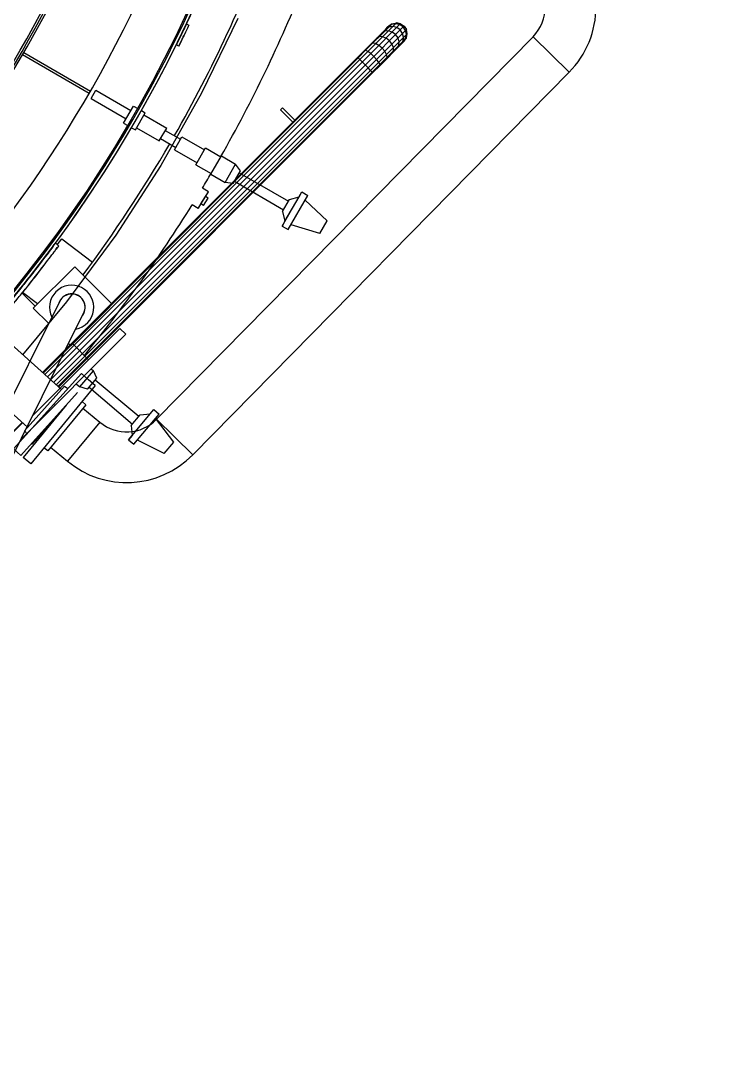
# Model space of a CAD drawing. Header units: metres. Extents: x 0 to 63075, y 0 to 44550.
# Drawn here: x 58722.5 to 58956.2, y 38477.8 to 38827.2 of the extents above; entities that cross this region are included whole.
import ezdxf

# ---------------------------------------------------------------- set-up
doc = ezdxf.new("R2010")
doc.units = ezdxf.units.M
doc.header["$LTSCALE"] = 75
for name, color, linetype in [('GSB', 7, 'Continuous'), ('ML6', 1, 'Continuous'), ('SDM', 7, 'Continuous'), ('SL1', 8, 'Continuous')]:
    doc.layers.add(name, color=color, linetype=linetype)
doc.styles.add('ROMANS', font='ROMANS.SHX')
doc.dimstyles.new('75___1-75', dxfattribs={"dimscale": 75, "dimtxt": 2.5, "dimasz": 2, "dimexe": 1.5, "dimexo": 1, "dimgap": 0.5, "dimtad": 1, "dimdec": 0, "dimzin": 12, "dimtxsty": 'ROMANS', "dimcen": 0, "dimclrd": 256, "dimclre": 256, "dimclrt": 3, "dimazin": 3, "dimtfac": 1, "dimtdec": 0, "dimtmove": 0, "dimatfit": 0, "dimfxl": 1, "dimlwd": -1, "dimlwe": -1, "dimarcsym": 0})

# ---------------------------------------------------------------- blocks, each defined once
blk = doc.blocks.new('A$C6bae614f')
at = {"layer": 'SL1'}
for p, q in [((405580.7, 33367.9), (405586.5, 33365.2)), ((405697, 33380.3), (405615.1, 33212)), ((405990.2, 33306), (406052.6, 33368.4)), ((405996.6, 33301.2), (406061.8, 33366.4)), ((406043.4, 33366.6), (406035.6, 33361.5)), ((406045.3, 33368.6), (406037.4, 33363.3)), ((406037.7, 33360.9), (406043.4, 33366.6)), ((406043.4, 33366.6), (406045.3, 33368.6)), ((406052.6, 33368.4), (406043.4, 33366.6)), ((406045.3, 33368.6), (406054.7, 33370.4)), ((406054.7, 33370.4), (406052.6, 33368.4)), ((406061.8, 33366.4), (406052.6, 33368.4)), ((406064, 33368.6), (406054.7, 33370.4)), ((406061.8, 33366.4), (406064, 33368.6)), ((406069.7, 33361.1), (406061.8, 33366.4)), ((406064, 33368.6), (406071.9, 33363.3)), ((405982.4, 33308.3), (406030.4, 33356.3)), ((405985.2, 33308.5), (406037.7, 33360.9)), ((406003.5, 33294.9), (406052.7, 33344.1)), ((406014.6, 33281.6), (406077, 33344)), ((406028.5, 33351.7), (406022, 33347.9)), ((406036.6, 33352.3), (406028.5, 33351.7)), ((406030.4, 33356.3), (406035.6, 33361.5)), ((406037.7, 33360.9), (406030.4, 33356.3)), ((406035.6, 33361.5), (406037.4, 33363.3)), ((406045.1, 33349.7), (406036.6, 33352.3)), ((406046.5, 33362.2), (406037.7, 33360.9)), ((406052.7, 33344.1), (406045.1, 33349.7)), ((406055.4, 33360), (406046.5, 33362.2)), ((406052.7, 33344.1), (406069.7, 33361.1)), ((406058.3, 33336.5), (406052.7, 33344.1)), ((406063.2, 33354.6), (406055.4, 33360)), ((406068.6, 33346.8), (406058.3, 33336.5)), ((406068.6, 33346.8), (406063.2, 33354.6)), ((406075, 33353.2), (406068.6, 33346.8)), ((406070.9, 33337.8), (406068.6, 33346.8)), ((406075, 33353.2), (406069.7, 33361.1)), ((406071.9, 33363.3), (406077.2, 33355.4)), ((406077.2, 33355.4), (406075, 33353.2)), ((406077, 33344), (406075, 33353.2)), ((406075.3, 33334.8), (406077, 33344)), ((406077, 33344), (406079.1, 33346)), ((406079.1, 33346), (406077.2, 33355.4)), ((406077.2, 33336.7), (406079.1, 33346)), ((406362.8, 33339.2), (405513.6, 32476.3)), ((405563.6, 33317.9), (405557.8, 33320.7)), ((406001.6, 33324.8), (405997.4, 33323.3)), ((406007.7, 33323.5), (406001.6, 33324.8)), ((406015, 33319.5), (406007.7, 33323.5)), ((406010.8, 33336.7), (406008, 33331.2)), ((406058.3, 33336.5), (406009.8, 33288)), ((406010.8, 33336.7), (406016.2, 33339.5)), ((406022.1, 33313.5), (406015, 33319.5)), ((406023.5, 33339.2), (406016.2, 33339.5)), ((406016.9, 33273.8), (406064.9, 33321.8)), ((406017.1, 33276.6), (406069.6, 33329)), ((406031.4, 33336), (406023.5, 33339.2)), ((406038.8, 33330.2), (406031.4, 33336)), ((406044.6, 33322.8), (406038.8, 33330.2)), ((406047.9, 33314.8), (406044.6, 33322.8)), ((406056.5, 33313.4), (406060.3, 33319.8)), ((406061, 33327.9), (406058.3, 33336.5)), ((406060.3, 33319.8), (406061, 33327.9)), ((406064.9, 33321.8), (406069.6, 33329)), ((406064.9, 33321.8), (406070.2, 33327)), ((406069.6, 33329), (406070.9, 33337.8)), ((406069.6, 33329), (406075.3, 33334.8)), ((406070.2, 33327), (406075.3, 33334.8)), ((406070.2, 33327), (406071.9, 33328.8)), ((406071.9, 33328.8), (406077.2, 33336.7)), ((406075.3, 33334.8), (406077.2, 33336.7)), ((406362.8, 33339.2), (406444.3, 33259)), ((406362.8, 33339.2), (406444.3, 33259)), ((406444.3, 33259), (406362.8, 33339.2)), ((406362.8, 33339.2), (406362.8, 33339.2)), ((406362.8, 33339.2), (406362.8, 33339.2)), ((405361.3, 33211.2), (405211, 33298)), ((405214.2, 33303.5), (405364.5, 33216.7)), ((405982.4, 33308.3), (405966.7, 33292.6)), ((405985.2, 33308.5), (405968, 33291.3)), ((405990.2, 33306), (405971.8, 33287.5)), ((405996.6, 33301.2), (405977.4, 33281.9)), ((405985.2, 33308.5), (405982.4, 33308.3)), ((405990.2, 33306), (405985.2, 33308.5)), ((405996.6, 33301.2), (405990.2, 33306)), ((406003.5, 33294.9), (405996.6, 33301.2)), ((406028.2, 33306.3), (406022.1, 33313.5)), ((406032.1, 33299.1), (406028.2, 33306.3)), ((406033.4, 33292.9), (406032.1, 33299.1)), ((406045.3, 33302.2), (406048.1, 33307.6)), ((406048.1, 33307.6), (406047.9, 33314.8)), ((405255.9, 32581.8), (405966.7, 33292.6)), ((405257.3, 32580.6), (405968, 33291.3)), ((405261.2, 32577.1), (405971.8, 33287.5)), ((405267.1, 32571.8), (405977.4, 33281.9)), ((405274.1, 32565.5), (405984, 33275.3)), ((405968, 33291.3), (405966.7, 33292.6)), ((405971.8, 33287.5), (405968, 33291.3)), ((405990.6, 33268.7), (405971.8, 33287.5)), ((406003.5, 33294.9), (405984, 33275.3)), ((406009.8, 33288), (405990.6, 33268.7)), ((406014.6, 33281.6), (405996.2, 33263.1)), ((406017.1, 33276.6), (405999.9, 33259.4)), ((406001.2, 33258.1), (406016.9, 33273.8)), ((406009.8, 33288), (406003.5, 33294.9)), ((406014.6, 33281.6), (406009.8, 33288)), ((406017.1, 33276.6), (406014.6, 33281.6)), ((406016.9, 33273.8), (406017.1, 33276.6)), ((406031.9, 33288.8), (406033.4, 33292.9)), ((405281, 32559.2), (405990.6, 33268.7)), ((405286.9, 32553.9), (405996.2, 33263.1)), ((405290.9, 32550.4), (405999.9, 33259.4)), ((406001.2, 33258.1), (405292.2, 32549.1)), ((406444.3, 33259), (405595.1, 32396.1)), ((405996.2, 33263.1), (405990.6, 33268.7)), ((405999.9, 33259.4), (405996.2, 33263.1)), ((406001.2, 33258.1), (405999.9, 33259.4)), ((406444.3, 33259), (406444.3, 33259)), ((406444.3, 33259), (406444.3, 33259)), ((405365.9, 33199.9), (405376.6, 33218.4)), ((405376.6, 33218.4), (405455.7, 33172.7)), ((405615.1, 33212), (405523.1, 33049)), ((405365.9, 33199.9), (405445, 33154.2)), ((405439.2, 33144.2), (405461.5, 33182.7)), ((405461.5, 33182.7), (405470.9, 33177.3)), ((405465.6, 33129), (405487.9, 33167.5)), ((405479.2, 33172.5), (405487.9, 33167.5)), ((405485.1, 33162.7), (405536.3, 33133.1)), ((405797.6, 33178.8), (405793.1, 33174.3)), ((405793.1, 33174.3), (405820.8, 33146.7)), ((405825.3, 33151.2), (405797.6, 33178.8)), ((405439.2, 33144.2), (405448.7, 33138.7)), ((405456.9, 33134), (405465.6, 33129)), ((405468.4, 33133.8), (405519.6, 33104.2)), ((405519.6, 33104.2), (405536.3, 33133.1)), ((405533.2, 33127.9), (405567.6, 33108.1)), ((405553.9, 33084.4), (405570.6, 33113.3)), ((405570.6, 33113.3), (405621.4, 33084)), ((405522.6, 33109.5), (405557, 33089.6)), ((405602, 33050.5), (405624.1, 33088.6)), ((405624.1, 33088.6), (405658.7, 33068.6)), ((405553.9, 33084.4), (405604.7, 33055.1)), ((405635.7, 33028.9), (405659.6, 33070.2)), ((405659.6, 33070.2), (405691.9, 33051.6)), ((405523.1, 33049), (405421.4, 32891.8)), ((405602, 33050.5), (405636.7, 33030.5)), ((405668, 33010.2), (405691.9, 33051.6)), ((405702.5, 33036.7), (405691.9, 33051.6)), ((405635.7, 33028.9), (405668, 33010.2)), ((405686.2, 33008.5), (405702.5, 33036.7)), ((405699.7, 33031.9), (405811.1, 32968.5)), ((405630.3, 32989), (405616.8, 32997.6)), ((405686.2, 33008.5), (405668, 33010.2)), ((405689, 33013.4), (405799.5, 32948.5)), ((405607, 32952), (405630.3, 32989)), ((405613.6, 32962.4), (405623.7, 32978.5)), ((405619.5, 32958.8), (405629.6, 32974.8)), ((405623.7, 32978.5), (405630.3, 32989)), ((405629.6, 32974.8), (405623.7, 32978.5)), ((405796.9, 32912.1), (405841.3, 32989)), ((405797.5, 32945.1), (405813.1, 32972)), ((405803.2, 32923.1), (405835, 32978.1)), ((405810.6, 32904.1), (405855, 32981.1)), ((405813.1, 32972), (405835, 32978.1)), ((405835, 32978.1), (405841.3, 32989)), ((405841.3, 32989), (405855, 32981.1)), ((405898.3, 32924.2), (405848.9, 32970.4)), ((405607, 32952), (405593.9, 32960.2)), ((405613.6, 32962.4), (405607, 32952)), ((405619.5, 32958.8), (405613.6, 32962.4)), ((405797.5, 32945.1), (405803.2, 32923.1)), ((405881.5, 32895.1), (405898.3, 32924.2)), ((405803.2, 32923.1), (405796.9, 32912.1)), ((405796.9, 32912.1), (405810.6, 32904.1)), ((405881.5, 32895.1), (405816.8, 32914.9)), ((405289.5, 32870.1), (405299.7, 32883.4)), ((405299.7, 32883.4), (405368.7, 32830.5)), ((405421.4, 32891.8), (405310.5, 32741)), ((405285.5, 32874.1), (405292.3, 32867.3)), ((405328.8, 32820.5), (405235.4, 32727.2)), ((405413.6, 32735.7), (405328.8, 32820.5)), ((405239.5, 32731.3), (405210.1, 32760.8)), ((405244.7, 32736.5), (405211.2, 32762.2)), ((405108.3, 32367.1), (405294.9, 32742.3)), ((405310.5, 32741), (405211.3, 32622)), ((405162.3, 32340.2), (405348.9, 32715.4)), ((405270.2, 32692.5), (405235.4, 32727.2)), ((405320.3, 32642.3), (405403, 32725.1)), ((405403, 32725.1), (405413.6, 32735.7)), ((405122.3, 32702.1), (405298.7, 32543.3)), ((405207.6, 32431.4), (405444.3, 32668)), ((405234.3, 32485), (405430.8, 32681.5)), ((405430.8, 32681.5), (405444.3, 32668)), ((405320.3, 32642.3), (405315.1, 32647.5)), ((405360.1, 32610.7), (405324.4, 32646.4)), ((405045.9, 32617.2), (405222.3, 32458.4)), ((405190.9, 32409.6), (405343.9, 32579.5)), ((405340.2, 32549.4), (405370.9, 32585.9)), ((405359.9, 32565.1), (405343.9, 32579.5)), ((405366.2, 32589.9), (405370.9, 32585.9)), ((405378.7, 32569.5), (405370.9, 32585.9)), ((405375.3, 32552.4), (405229.6, 32376.3)), ((405332.3, 32556), (405340.2, 32549.4)), ((405357.8, 32544.4), (405378.7, 32569.5)), ((405375.3, 32552.4), (405359.9, 32565.1)), ((405375.1, 32565.1), (405473.8, 32483.4)), ((405335.4, 32536.7), (405207.5, 32394.7)), ((405305.6, 32550.9), (405215.4, 32450.7)), ((405305.6, 32550.9), (405313.3, 32545.5)), ((405357.8, 32544.4), (405340.2, 32549.4)), ((405361.4, 32548.8), (405459, 32465.7)), ((405309.7, 32508.1), (405212.3, 32390.5)), ((405353.9, 32509.3), (405267.9, 32405.4)), ((405283.5, 32507.1), (405283.4, 32507.1)), ((405283.5, 32507.1), (405285, 32508.7)), ((405353.9, 32509.3), (405345.4, 32516.3)), ((405347.3, 32501.4), (405385.5, 32469.7)), ((405450.1, 32430.3), (405507.2, 32498.4)), ((405456.4, 32462.7), (405476.4, 32486.5)), ((405458.2, 32440), (405499, 32488.7)), ((405462.2, 32420.1), (405519.3, 32488.2)), ((405476.4, 32486.5), (405499, 32488.7)), ((405499, 32488.7), (405507.2, 32498.4)), ((405507.2, 32498.4), (405519.3, 32488.2)), ((405209.9, 32469.5), (404167.5, 31427.1)), ((404177.2, 31434.1), (405211.3, 32468.2)), ((405232.6, 32420.1), (405285.2, 32478.6)), ((405385.5, 32469.7), (405312.6, 32381.7)), ((405456.4, 32462.7), (405458.2, 32440)), ((405552.1, 32424.6), (405511.4, 32478.7)), ((405513.6, 32476.3), (405554.3, 32436.2)), ((405595.1, 32396.1), (405513.6, 32476.3)), ((405215.4, 32450.7), (405221.5, 32443.6)), ((405458.2, 32440), (405450.1, 32430.3)), ((405232.6, 32420.1), (405231.4, 32421.2)), ((405267.9, 32405.4), (405259.4, 32412.3)), ((405274.4, 32413.3), (405312.6, 32381.7)), ((405450.1, 32430.3), (405462.2, 32420.1)), ((405530.5, 32398.9), (405470.1, 32429.6)), ((405530.5, 32398.9), (405552.1, 32424.6)), ((405207.5, 32394.7), (405190.9, 32409.6)), ((405229.6, 32376.3), (405212.3, 32390.5))]:
    blk.add_line(p, q, dxfattribs=at)
for centre, radius, start, end in [((402870.1, 34653.3), 3000, 163.8139, 17.1637), ((402870.1, 34653.3), 2990.5, 163.7611, 17.2199), ((402870.1, 34653.3), 2705, 319.2087, 13.7207), ((402870.1, 34653.3), 2695.2, 319.2131, 359.9475), ((402870.1, 34653.3), 2700, 319.211, 359.9476), ((402870.1, 34653.3), 3000, 319.9083, 349.4572), ((402870.1, 34653.3), 2993.5, 319.9125, 344.4688), ((402870.1, 34653.3), 2878.5, 319.1358, 342.789), ((402870.1, 34653.3), 3092.8, 330.1952, 339.801), ((402870.1, 34653.3), 3207.1, 330.3916, 338.1351), ((406293.4, 33407.5), 97.4, 315.47, 359.9644), ((406293.4, 33407.5), 211.7, 315.4636, 359.9769), ((402870.1, 34653.3), 3006.4, 333.628, 334.633), ((402870.1, 34653.3), 3092.8, 323.228, 329.801), ((402870.1, 34653.3), 3207.1, 328.918, 329.6047), ((402870.1, 34653.3), 3207.1, 320.6616, 328.1351), ((402974.5, 34568.9), 2865.7, 321.0552, 321.6437), ((405321.9, 32728.8), 50, 280.6498, 206.4509), ((405321.9, 32728.8), 30.5, 324.9872, 162.1134), ((405321.9, 32728.8), 30.2, 333.5503, 153.5503), ((402870.1, 34653.3), 3092.8, 322.2064, 322.2167), ((405446, 32542.8), 94.8, 230.387, 315.4713), ((405446, 32542.8), 209.1, 230.387, 315.4677)]:
    blk.add_arc(centre, radius, start, end, dxfattribs=at)
for points, knots in [([(405580.8, 33367.9), (405578.7, 33363.6), (405576.6, 33359.3), (405574.6, 33355), (405572.8, 33351.4), (405571.1, 33347.8), (405569.4, 33344.2), (405565.6, 33336.5), (405561.7, 33328.4), (405557.7, 33320.5)], [0, 0, 0, 0, 0.270265, 0.270265, 0.270265, 0.498349, 0.498349, 0.498349, 1, 1, 1, 1]), ([(405557.8, 33320.6), (405559.9, 33324.9), (405562.1, 33329.2), (405564.2, 33333.5), (405565.9, 33337.1), (405567.7, 33340.7), (405569.4, 33344.2), (405573.2, 33352), (405577, 33360.1), (405580.8, 33368.1)], [0, 0, 0, 0, 0.270258, 0.270258, 0.270258, 0.498365, 0.498365, 0.498365, 1, 1, 1, 1]), ([(405586.5, 33365.2), (405584.4, 33360.9), (405582.4, 33356.5), (405580.3, 33352.2), (405578.6, 33348.6), (405576.8, 33345), (405575.1, 33341.5), (405571.4, 33333.7), (405567.4, 33325.7), (405563.5, 33317.7)], [0, 0, 0, 0, 0.270269, 0.270269, 0.270269, 0.498349, 0.498349, 0.498349, 1, 1, 1, 1]), ([(405563.6, 33317.9), (405565.7, 33322.2), (405567.8, 33326.5), (405569.9, 33330.8), (405571.7, 33334.4), (405573.4, 33338), (405575.1, 33341.5), (405578.9, 33349.3), (405582.8, 33357.3), (405586.6, 33365.3)], [0, 0, 0, 0, 0.270258, 0.270258, 0.270258, 0.498365, 0.498365, 0.498365, 1, 1, 1, 1]), ([(404655.9, 32230.9), (404655.4, 32230.6), (404665.1, 32237.6), (404683.6, 32251.6), (404692.9, 32258.6), (404704.4, 32267.4), (404717.5, 32277.6), (404730.7, 32287.8), (404745.5, 32299.5), (404761.1, 32312.1), (404788.3, 32334), (404821.6, 32361.8), (404857.3, 32393.1), (404877.6, 32411.1), (404898.8, 32430.2), (404920, 32449.9), (404941.2, 32469.7), (404962.4, 32490), (404982.7, 32510), (404987.8, 32515), (404992.8, 32520), (404997.9, 32525), (405028.1, 32555.2), (405059, 32587.4), (405088, 32619.1), (405112.2, 32645.5), (405135.3, 32671.6), (405156, 32695.9), (405172.7, 32715.3), (405187.9, 32733.6), (405201.3, 32750), (405204.6, 32754.1), (405207.9, 32758.1), (405211.1, 32762), (405230.2, 32785.7), (405246.9, 32807.2), (405259.9, 32824.2), (405270.7, 32838.3), (405279, 32849.4), (405284.4, 32856.6), (405288.7, 32862.4), (405291.2, 32865.8), (405292.1, 32867), (405292.3, 32867.3), (405292.4, 32867.4), (405292.4, 32867.4), (405292.4, 32867.5), (405290.7, 32865.1), (405287, 32860.1)], [-2716.5247, -2716.5247, -2716.5247, -2716.5247, -2546.740445, -2546.740445, -2546.740445, -2461.848318, -2461.848318, -2461.848318, -2376.95619, -2376.95619, -2376.95619, -2228.397524, -2228.397524, -2228.397524, -2143.506858, -2143.506858, -2143.506858, -2058.616192, -2058.616192, -2058.616192, -2037.393525, -2037.393525, -2037.393525, -1910.057526, -1910.057526, -1910.057526, -1803.944193, -1803.944193, -1803.944193, -1719.053527, -1719.053527, -1719.053527, -1697.83086, -1697.83086, -1697.83086, -1570.492669, -1570.492669, -1570.492669, -1464.37751, -1464.37751, -1464.37751, -1379.485382, -1379.485382, -1379.485382, -1358.26235, -1358.26235, -1358.26235, -1270.538437, -1270.538437, -1270.538437, -1270.538437]), ([(405285.5, 32874.1), (405285.6, 32874.2), (405285.6, 32874.2), (405285.6, 32874.2), (405285.6, 32874.3), (405281.9, 32869.2), (405274.1, 32858.6), (405267.5, 32849.9), (405258.1, 32837.4), (405246.3, 32822), (405236.8, 32809.7), (405225.8, 32795.6), (405213.8, 32780.6), (405210.8, 32776.8), (405207.7, 32773), (405204.6, 32769.1), (405185.6, 32745.5), (405162.6, 32717.8), (405136.6, 32687.9), (405115, 32662.9), (405091.3, 32636.4), (405066.6, 32609.9), (405046.9, 32588.7), (405026.5, 32567.5), (405006.5, 32547.2), (405001.5, 32542.1), (404996.6, 32537.1), (404991.5, 32532.1), (404961.3, 32501.8), (404929.1, 32471), (404897.4, 32441.9), (404871, 32417.7), (404844.9, 32394.7), (404820.6, 32374), (404801.2, 32357.3), (404782.9, 32342.1), (404766.5, 32328.7), (404762.4, 32325.4), (404758.5, 32322.2), (404754.6, 32319.1)], [-1368.181006, -1368.181006, -1368.181006, -1368.181006, -1358.276397, -1358.276397, -1358.276397, -1230.936874, -1230.936874, -1230.936874, -1124.820606, -1124.820606, -1124.820606, -1039.927591, -1039.927591, -1039.927591, -1018.704337, -1018.704337, -1018.704337, -891.367035, -891.367035, -891.367035, -785.252617, -785.252617, -785.252617, -700.361082, -700.361082, -700.361082, -679.138198, -679.138198, -679.138198, -551.800896, -551.800896, -551.800896, -445.686478, -445.686478, -445.686478, -360.794943, -360.794943, -360.794943, -339.882422, -339.882422, -339.882422, -339.882422]), ([(404754.6, 32319.1), (404781.8, 32341), (404815, 32368.6), (404850.5, 32399.9), (404870.9, 32417.8), (404892.1, 32436.9), (404913.3, 32456.6), (404934.5, 32476.4), (404955.7, 32496.7), (404976, 32516.7), (404981.1, 32521.7), (404986.1, 32526.7), (404991.2, 32531.7), (405021.4, 32561.9), (405052.2, 32594.1), (405081.3, 32625.8), (405105.5, 32652.3), (405128.5, 32678.4), (405149.3, 32702.6), (405165.9, 32722), (405181.1, 32740.3), (405194.5, 32756.8), (405197.9, 32760.9), (405201.1, 32764.9), (405204.3, 32768.8), (405223.4, 32792.4), (405240.1, 32814), (405253.1, 32831), (405264, 32845.1), (405272.2, 32856.1), (405277.6, 32863.4), (405281.9, 32869.2), (405284.4, 32872.6), (405285.3, 32873.8), (405285.5, 32874.1), (405285.6, 32874.2), (405285.6, 32874.2), (405285.6, 32874.2), (405285.6, 32874.2), (405285.5, 32874.1)], [340.120674, 340.120674, 340.120674, 340.120674, 488.132245, 488.132245, 488.132245, 573.02378, 573.02378, 573.02378, 657.915315, 657.915315, 657.915315, 679.138198, 679.138198, 679.138198, 806.4755, 806.4755, 806.4755, 912.589919, 912.589919, 912.589919, 997.481453, 997.481453, 997.481453, 1018.704337, 1018.704337, 1018.704337, 1146.043859, 1146.043859, 1146.043859, 1252.160128, 1252.160128, 1252.160128, 1337.053143, 1337.053143, 1337.053143, 1358.276397, 1358.276397, 1358.276397, 1368.632765, 1368.632765, 1368.632765, 1368.632765]), ([(405210.1, 32760.8), (405229.6, 32784.9), (405246.7, 32806.9), (405259.9, 32824.2), (405270.7, 32838.3), (405279, 32849.4), (405284.4, 32856.6), (405285.3, 32857.9), (405286.2, 32859), (405286.9, 32860)], [1016.439094, 1016.439094, 1016.439094, 1016.439094, 1146.032031, 1146.032031, 1146.032031, 1252.147191, 1252.147191, 1252.147191, 1270.538327, 1270.538327, 1270.538327, 1270.538327]), ([(405280.3, 32867), (405278.6, 32864.7), (405276.5, 32862), (405274.1, 32858.6), (405267.5, 32849.9), (405258.1, 32837.4), (405246.3, 32822), (405242.5, 32817), (405238.4, 32811.8), (405234.1, 32806.3)], [1445.530465, 1445.530465, 1445.530465, 1445.530465, 1485.615919, 1485.615919, 1485.615919, 1591.732188, 1591.732188, 1591.732188, 1626.006843, 1626.006843, 1626.006843, 1626.006843]), ([(405234.2, 32806.4), (405241.1, 32815.3), (405247.5, 32823.6), (405253.1, 32831), (405264, 32845.1), (405272.2, 32856.1), (405277.6, 32863.4), (405278.6, 32864.7), (405279.4, 32865.9), (405280.2, 32866.9)], [-1625.906651, -1625.906651, -1625.906651, -1625.906651, -1570.508934, -1570.508934, -1570.508934, -1464.392665, -1464.392665, -1464.392665, -1445.530109, -1445.530109, -1445.530109, -1445.530109])]:
    blk.add_open_spline(points, degree=3, knots=knots, dxfattribs=at)
blk = doc.blocks.new('zw$15D4')
at = {"layer": 'ML6', "xscale": 0.2502808837766805, "yscale": 0.2502808837766805, "zscale": 0.2502808837766805}
blk.add_blockref('A$C6bae614f', (-85544.74, -3177.34), dxfattribs=at)

msp = doc.modelspace()

# ---------------------------------------------------------------- block references
at = {"layer": 'GSB', "xscale": 0.6000000000000068, "yscale": 0.6000000000000068, "zscale": 0.6000000000000068}
msp.add_blockref('zw$15D4', (49200, 35721.63), dxfattribs=at)

# ---------------------------------------------------------------- leaders
at = {"layer": 'SDM'}
msp.add_leader([(52766.71, 37891.88), (59453.13, 42438.72), (62243.43, 42438.72)], dimstyle='75___1-75', override={"dimtad": 0}, dxfattribs=at)

doc.saveas('drawing.dxf')
